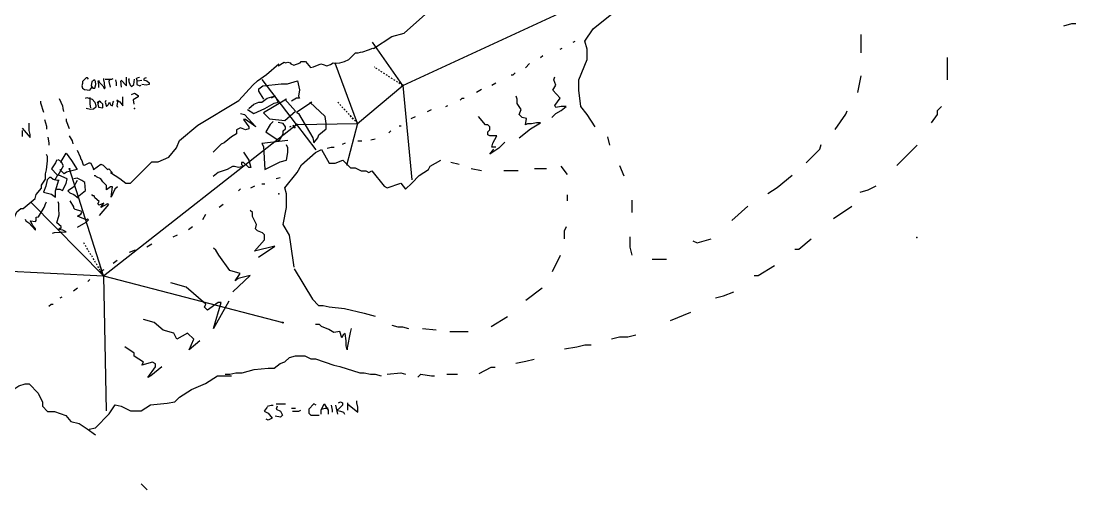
# Model space of a CAD drawing. Header units: millimetres. Extents: x -158 to 813, y -516 to 729.
# Drawn here: x 469.2 to 676.3, y -464 to -372 of the extents above; entities that cross this region are included whole.
import ezdxf

# ---------------------------------------------------------------- set-up
doc = ezdxf.new("R2010")
doc.units = ezdxf.units.MM
doc.linetypes.add('DASH', pattern=[0.6, 0.3, -0.3])

msp = doc.modelspace()

# ---------------------------------------------------------------- linework, layer by layer
at = {"layer": 'Shots', "color": 1}
for p, q in [((544.174, -384.632), (588.25, -364.262)), ((535.274, -392.102), (544.174, -384.632)), ((485.392, -421.968), (523.34, -392.27)), ((523.34, -392.27), (535.274, -392.102)), ((485.392, -421.968), (478.758, -401.002)), ((463.706, -420.922), (485.392, -421.968)), ((485.392, -421.968), (520.61, -431.168))]:
    msp.add_line(p, q, dxfattribs=at)
for centre in [(544.174, -384.632), (523.34, -392.27), (535.274, -392.102), (478.758, -401.002), (485.392, -421.968), (520.61, -431.168)]:
    msp.add_circle(centre, 0.1, dxfattribs=at)
at = {"layer": 'Sketch', "color": 0}
for points in [[(538.42, -377.4), (542.02, -375), (544.42, -374.4), (549.82, -369.6), (554.62, -369.6), (558.82, -366.6), (560.62, -364.8), (562.42, -364.8), (564.82, -363.6)], [(581.94, -392.74), (580.34, -390.34), (579.14, -388.74), (578.74, -385.54), (578.74, -383.54), (580.34, -379.54), (580.34, -377.54), (579.94, -375.94), (581.54, -373.54), (585.54, -370.34), (588.74, -368.34), (591.54, -367.94), (593.54, -365.54), (594.34, -365.54)], [(673.92, -372.9), (675.52, -372.5), (676.32, -372.5)], [(634.14, -378.24), (634.14, -374.64)], [(577.64, -376.14), (578.04, -375.94)], [(519.68, -380.76), (520.88, -380.04), (521.12, -380.16), (521.6, -380.04), (522.08, -380.16), (522.2, -380.4), (522.8, -380.64), (524, -380.16), (524.24, -379.92), (525.08, -379.92), (526.04, -381.12), (526.64, -381), (528.08, -380.4), (528.56, -380.52), (529.28, -380.76), (530, -380.52), (530.48, -380.16), (530.72, -380.28), (530.96, -380.16), (531.2, -380.28), (531.8, -380.16), (532.76, -379.92), (533.6, -379.56), (534.92, -378.24), (535.4, -378.24), (535.88, -378.12), (536.36, -378), (537.44, -377.64), (538.28, -377.28), (538.52, -377.4)], [(571.24, -379.14), (571.64, -378.74)], [(575.04, -377.54), (575.44, -377.34)], [(486.82, -401.7), (488.62, -402.9), (489.82, -403.8), (490.72, -403.8), (493.42, -401.1), (494.92, -399.6), (496.12, -399.6), (498.22, -398.7), (499.72, -396.9), (500.32, -395.4), (503.92, -392.4), (512.02, -387.6), (514.72, -384.6), (515.62, -383.7), (517.42, -382.5), (519.82, -380.4)], [(568.24, -381.14), (569.04, -380.34)], [(651.14, -383.54), (651.14, -379.14)], [(488.86, -383.62), (489.94, -384.7), (489.94, -383.02)], [(491.98, -383.14), (492.46, -383.02)], [(565.44, -382.54), (565.84, -382.54), (566.24, -382.14)], [(573.44, -390.94), (574.24, -390.14), (575.24, -389.54), (576.24, -388.74), (575.24, -388.74), (574.24, -388.94), (574.04, -388.54), (575.04, -387.14), (573.64, -385.54), (574.24, -384.54), (573.84, -383.54), (574.04, -382.94)], [(633.54, -386.04), (634.14, -382.74)], [(482.5, -383.38), (482.26, -383.14), (482.02, -383.14), (481.3, -383.86), (481.3, -384.22), (481.18, -384.7), (481.3, -385.18), (481.66, -385.42), (482.74, -385.54), (483.1, -385.06)], [(483.58, -383.62), (483.1, -383.86), (482.98, -384.7), (483.34, -385.18), (483.7, -385.18), (483.94, -384.46), (483.82, -383.86), (483.7, -383.62), (483.46, -383.62)], [(484.3, -383.74), (484.42, -384.46), (484.42, -385.06)], [(484.42, -383.62), (484.54, -383.98), (485.26, -384.7), (485.62, -385.3), (485.74, -384.94), (485.62, -384.46), (485.62, -384.1), (485.5, -383.5), (485.5, -383.26)], [(485.74, -383.38), (487.06, -383.38), (487.3, -383.26)], [(486.58, -383.5), (486.46, -383.86), (486.7, -384.94)], [(487.78, -383.5), (487.9, -384.1), (487.9, -384.7)], [(488.74, -383.74), (488.86, -384.94)], [(490.42, -383.26), (490.42, -383.86), (490.66, -384.58), (490.9, -384.82), (491.38, -384.46), (491.5, -383.38)], [(491.86, -383.14), (491.98, -383.62), (491.98, -384.46), (492.58, -384.7), (492.82, -384.58)], [(492.1, -383.74), (492.94, -383.62)], [(493.78, -383.14), (493.42, -383.26), (493.3, -383.5), (493.9, -383.74), (494.38, -384.1), (494.38, -384.46), (493.78, -384.58), (492.94, -384.46)], [(516.92, -387.32), (515.92, -385.72), (515.92, -385.32), (516.72, -384.72), (520.32, -384.32), (521.52, -384.32), (523.52, -383.72), (523.92, -385.52), (523.72, -386.72), (523.92, -387.12), (523.32, -387.12), (522.32, -387.72)], [(561.64, -384.54), (562.44, -384.14)], [(476.74, -387.22), (477.34, -388.66), (477.46, -389.14), (477.58, -389.74)], [(481.9, -387.1), (482.14, -386.98), (483.22, -387.34), (483.7, -387.94), (483.94, -388.54), (483.94, -388.9), (483.46, -389.26), (482.86, -389.38), (482.02, -389.14)], [(482.74, -386.98), (482.74, -388.3), (482.86, -389.02)], [(488.02, -387.46), (488.62, -387.82), (489.22, -388.66), (489.22, -386.86)], [(490.9, -386.38), (491.5, -386.14), (492.22, -386.62), (492.22, -386.86), (491.26, -387.46), (491.38, -388.3)], [(513.72, -389.32), (514.92, -390.12), (517.12, -389.12), (518.92, -388.12), (519.72, -387.92), (519.12, -386.72), (518.32, -387.12)], [(513.92, -389.12), (514.92, -388.32), (515.92, -387.92), (516.52, -387.92), (517.52, -387.12), (518.92, -386.72)], [(555.44, -387.54), (555.84, -387.14), (556.24, -387.14)], [(558.64, -385.94), (559.64, -385.34)], [(567.04, -394.94), (569.24, -393.14), (571.24, -391.94), (570.44, -391.94), (569.44, -392.14), (568.64, -392.14), (568.24, -392.34), (568.44, -391.14), (567.64, -390.94), (567.04, -390.34), (567.44, -389.34), (566.64, -388.14), (566.64, -387.34), (566.44, -386.74)], [(473.02, -387.7), (473.02, -388.06), (473.62, -389.86)], [(484.9, -387.94), (484.66, -387.7), (484.18, -388.06)], [(484.42, -387.82), (484.3, -388.3), (484.42, -388.9), (485.26, -389.02), (485.26, -388.3), (484.66, -387.7)], [(485.86, -387.58), (485.74, -387.94), (485.98, -388.78), (486.34, -388.42), (486.58, -387.94), (486.82, -388.42), (487.18, -388.66), (487.3, -387.94), (487.42, -387.7)], [(488.02, -387.46), (488.14, -387.94), (488.02, -388.54), (488.14, -388.9)], [(521.32, -387.3), (516.82, -390), (518.02, -391.2), (521.02, -391.5), (523.12, -389.7), (521.02, -387.3)], [(526.32, -387.92), (523.32, -389.92), (523.72, -390.12), (526.52, -394.92), (526.72, -395.92), (527.52, -394.92), (527.72, -394.32), (529.12, -393.12), (529.12, -392.12), (528.92, -390.72), (525.92, -387.92)], [(552.64, -388.74), (553.04, -388.54)], [(647.94, -391.94), (649.14, -390.34), (649.14, -389.54), (649.94, -388.74)], [(473.86, -391.3), (474.22, -392.62), (474.22, -393.22)], [(478.06, -391.18), (478.06, -391.54), (478.66, -393.1)], [(512.32, -390.12), (513.12, -390.32), (515.32, -392.72), (513.32, -391.32), (512.92, -391.32), (513.92, -392.72), (513.92, -393.12), (513.32, -393.32), (512.32, -392.92), (511.52, -393.32), (511.52, -394.12), (510.52, -394.72), (509.12, -395.92), (508.52, -396.12), (506.92, -397.72)], [(545.84, -391.14), (546.64, -390.74)], [(549.04, -389.74), (549.84, -389.34)], [(562.44, -396.74), (561.64, -396.74), (561.84, -395.94), (562.64, -394.54), (561.24, -394.54), (560.84, -394.34), (560.84, -393.74), (561.24, -393.34), (561.24, -392.74), (560.84, -392.34), (560.44, -392.34), (559.04, -390.74)], [(629.04, -393.24), (631.14, -390.24), (631.44, -389.64)], [(469.44, -393.04), (471.04, -394.84), (471.04, -394.24), (470.84, -393.44), (470.84, -392.04)], [(469.44, -393.44), (469.44, -394.64)], [(518.72, -391.72), (518.12, -392.32), (517.32, -393.72), (519.92, -395.52), (520.72, -394.12), (520.72, -393.52), (521.12, -393.12), (521.12, -392.72), (520.72, -392.12), (519.72, -391.92)], [(543.44, -392.54), (543.84, -392.54)], [(474.46, -394.78), (474.7, -395.86), (474.7, -396.34)], [(478.66, -394.54), (479.26, -395.5), (479.38, -396.1)], [(521.62, -395.4), (516.52, -396), (516.82, -396.6), (517.12, -401.1), (520.12, -399.6), (521.32, -399.3), (521.62, -397.8), (521.62, -396.9), (521.32, -396.3)], [(537.92, -395.32), (538.72, -395.12)], [(541.44, -393.94), (541.84, -393.54)], [(584.34, -394.74), (584.74, -396.34)], [(480.22, -397.3), (480.82, -398.62), (480.94, -399.1), (481.18, -399.34), (481.3, -399.82), (481.42, -400.18), (481.66, -400.3), (482.62, -399.82), (482.86, -399.82), (483.34, -400.66), (483.46, -401.14), (484.9, -400.06), (485.38, -400.3), (486.22, -401.14), (486.46, -401.02), (487.06, -401.62), (487.06, -401.86)], [(522.82, -420.3), (522.22, -415.8), (521.92, -414), (520.72, -411.9), (521.32, -408.6), (521.32, -405.9), (521.02, -404.7), (523.42, -401.7), (524.32, -400.2), (527.02, -397.8), (528.22, -397.2), (529.72, -399.9), (530.92, -399.9), (532.42, -399.3), (533.92, -400.8), (534.82, -400.8), (536.02, -401.4), (536.92, -401.4), (537.52, -401.7), (538.12, -401.4), (540.52, -404.4), (541.12, -404.7), (543.82, -403.8), (544.72, -405), (545.92, -403.8), (547.42, -402.3), (549.22, -401.1), (549.52, -400.5), (551.62, -399.3)], [(529.32, -396.92), (530.12, -396.72), (530.72, -396.72)], [(532.32, -396.12), (532.92, -395.92)], [(535.32, -395.52), (536.12, -395.52)], [(564.24, -395.74), (563.04, -396.94), (561.24, -398.14), (562.04, -397.14)], [(623.34, -399.84), (626.04, -397.14), (626.34, -396.24)], [(641.14, -400.34), (645.14, -396.34)], [(462.82, -415), (465.42, -413.4), (466.22, -413.2), (467.62, -411.6), (467.82, -410.8), (468.42, -409.4), (469.22, -408.8), (469.62, -408.8), (472.02, -406.8), (472.22, -406), (473.22, -404.8), (473.22, -404.2), (474.02, -403), (474.02, -402), (474.22, -401.2), (474.42, -399.4), (474.42, -398.6), (474.22, -398.2)], [(476.26, -399.22), (476.02, -399.82), (475.18, -401.02), (476.26, -402.1), (476.5, -402.22), (477.58, -400.42), (477.1, -399.58), (476.5, -399.22)], [(477.1, -399.82), (477.1, -399.58), (478.06, -397.9), (479.14, -399.34), (480.22, -401.14), (478.18, -401.62), (477.7, -401.98), (476.86, -401.14)], [(512.92, -397.72), (513.92, -399.32), (514.32, -400.72), (513.92, -400.72), (512.92, -399.72), (512.52, -399.72), (512.52, -400.12), (512.92, -400.52), (511.92, -400.72), (511.12, -400.52), (510.72, -400.52), (509.72, -401.12), (507.92, -401.72), (506.92, -402.52)], [(553.62, -399.7), (555.22, -400.1)], [(557.62, -400.9), (559.62, -401.3)], [(564.02, -401.3), (566.82, -401.3)], [(570.02, -400.9), (572.42, -400.9)], [(575.22, -400.5), (576.42, -402.1)], [(586.74, -400.34), (587.54, -402.34)], [(476.74, -403.3), (476.38, -403.3), (475.54, -403.06), (475.06, -402.7), (474.82, -402.7), (474.34, -403.18), (474.1, -404.38), (473.62, -405.58), (475.18, -405.94), (476.02, -406.54), (476.02, -405.34), (476.62, -403.18)], [(476.26, -404.98), (476.86, -404.98), (477.34, -405.22), (478.06, -403.9), (478.3, -402.94), (476.62, -402.22), (476.38, -402.22), (475.78, -403.3)], [(480.22, -403.3), (479.5, -404.62), (478.42, -405.34), (478.78, -405.7), (479.62, -406.06), (480.46, -406.66), (480.58, -406.3), (481.9, -405.22), (481.78, -403.66), (481.18, -403.3), (480.22, -402.82), (479.62, -402.94)], [(488.14, -404.5), (487.66, -404.98), (486.94, -406.54), (487.18, -404.5), (486.82, -404.5), (485.98, -405.1), (485.98, -404.26), (485.26, -403.54), (484.9, -402.94), (484.06, -402.58), (483.82, -402.34), (483.58, -402.34)], [(519.32, -402.92), (520.12, -402.72)], [(615.84, -405.84), (617.64, -404.64), (620.64, -402.24)], [(511.92, -405.32), (512.32, -404.92)], [(514.32, -404.72), (515.12, -404.32)], [(516.52, -403.92), (517.12, -403.92)], [(633.94, -405.54), (635.54, -405.14), (637.14, -404.34)], [(470.02, -410.86), (470.14, -411.22), (470.74, -411.58), (472.06, -413.02), (472.06, -412.78), (471.46, -412.06), (471.1, -411.22), (472.06, -411.34), (472.18, -411.1), (472.18, -410.5), (472.66, -410.38), (473.74, -408.58), (474.1, -407.74), (474.22, -407.5)], [(475.42, -413.62), (475.78, -413.5), (478.06, -413.38), (477.46, -413.02), (476.62, -412.9), (476.86, -412.66), (477.1, -412.66), (477.1, -412.3), (476.26, -411.58), (476.38, -411.1), (476.74, -410.02), (476.62, -408.82), (476.62, -407.86), (476.5, -407.5)], [(480.34, -412.42), (482.02, -411.46), (482.5, -410.98), (482.26, -410.86), (482.02, -410.98), (480.34, -410.26), (480.94, -409.9), (481.18, -409.54), (481.06, -409.3), (479.86, -408.94), (479.62, -408.7), (479.62, -408.46), (478.9, -407.26)], [(484.66, -410.14), (486.46, -407.98), (486.22, -407.86), (484.9, -408.58), (485.5, -407.74), (484.54, -408.1), (484.3, -407.86), (484.54, -407.38), (483.7, -406.66), (483.58, -406.3), (483.34, -406.3), (483.1, -406.06)], [(508.12, -408.52), (508.92, -407.92)], [(576.42, -406.1), (576.42, -407.3)], [(589.14, -407.14), (589.14, -409.54)], [(504.92, -410.92), (505.52, -409.92)], [(515.84, -418.34), (519.04, -416.14), (515.04, -417.14), (517.04, -414.94), (517.04, -413.94), (516.64, -413.54), (515.64, -413.14), (515.24, -412.74), (515.44, -411.94), (514.64, -410.34), (514.64, -409.54), (514.24, -409.14)], [(608.74, -411.14), (611.94, -408.34)], [(628.74, -410.74), (632.34, -408.34)], [(499.12, -414.32), (499.92, -413.92)], [(502.12, -412.92), (502.92, -412.32)], [(575.94, -414.74), (575.94, -413.14), (576.34, -412.34)], [(493.92, -416.32), (494.92, -415.72)], [(588.74, -414.34), (588.74, -416.34), (589.14, -417.94)], [(601.14, -415.14), (601.94, -415.54), (604.74, -414.74)], [(621.14, -416.74), (621.94, -416.74), (624.34, -414.74)], [(490.52, -417.32), (491.72, -416.92)], [(510.84, -425.14), (514.24, -421.94), (511.84, -422.54), (511.24, -422.94), (512.24, -421.54), (510.24, -420.94), (508.04, -417.94), (507.44, -416.94), (507.04, -416.54)], [(573.54, -421.14), (575.14, -417.94)], [(487.32, -419.52), (488.12, -418.92)], [(593.14, -418.74), (595.94, -418.74)], [(613.14, -421.94), (613.94, -421.94), (617.14, -419.94)], [(484.72, -421.12), (485.52, -420.72)], [(522.82, -420.6), (526.42, -426.6), (527.62, -427.8), (528.52, -427.8), (529.72, -428.1), (532.72, -428.4), (536.62, -429.3), (538.72, -429.9)], [(479.52, -424.92), (480.32, -424.32)], [(482.32, -423.12), (482.72, -422.72)], [(510.04, -426.94), (507.04, -432.34), (508.54, -427.24), (507.94, -427.24), (505.84, -428.74), (505.24, -428.14), (505.54, -427.54), (501.64, -424.24), (498.64, -423.34)], [(568.34, -426.74), (571.54, -424.34)], [(476.92, -426.32), (477.32, -426.12)], [(605.54, -426.34), (607.14, -425.94), (609.14, -425.14)], [(474.72, -427.92), (475.12, -427.52), (475.52, -427.52)], [(504.34, -434.74), (502.24, -436.54), (503.14, -434.44), (501.94, -433.24), (499.84, -434.44), (499.24, -433.24), (497.14, -432.64), (495.34, -431.14), (493.24, -430.54)], [(561.54, -431.94), (564.74, -429.94)], [(596.74, -430.74), (600.74, -429.14)], [(534.04, -432.34), (533.84, -433.14), (533.24, -436.14), (533.24, -436.54), (533.04, -435.74), (533.04, -434.74), (532.84, -433.34), (532.44, -433.54), (532.24, -434.14), (531.84, -432.94), (530.64, -433.14), (529.64, -432.54), (528.24, -431.94), (527.84, -431.54), (527.04, -431.54)], [(542.02, -431.7), (543.22, -432), (544.12, -432), (545.32, -432.3)], [(548.02, -432.3), (550.72, -432.6)], [(553.42, -432.9), (557.02, -432.9)], [(585.14, -434.34), (586.74, -433.94), (588.34, -433.94), (589.94, -433.54)], [(496.84, -439.84), (494.74, -441.64), (494.14, -441.94), (495.64, -439.84), (495.64, -439.24), (495.04, -438.94), (492.94, -439.54), (493.24, -438.94), (491.44, -437.74), (491.44, -437.14), (489.64, -435.94)], [(575.94, -436.34), (578.34, -435.94), (579.94, -435.54), (581.14, -435.54)], [(509.32, -441.3), (510.22, -441.3), (511.42, -441), (512.62, -441), (515.02, -440.4), (517.72, -440.1), (518.92, -440.1), (520.12, -439.2), (521.02, -438.9), (521.92, -438), (523.12, -437.7), (524.92, -437.7), (526.12, -438.3), (527.02, -438.3), (530.62, -439.5), (531.82, -439.8), (535.72, -441), (536.62, -441), (537.82, -441.3), (538.72, -441.3), (539.92, -441.6)], [(566.34, -439.14), (568.34, -438.74), (569.94, -438.34)], [(541.12, -441.3), (543.82, -441), (544.72, -441.3)], [(559.14, -441.14), (561.54, -439.94), (562.34, -439.94)], [(482.62, -452.1), (483.82, -451.8), (486.52, -449.1), (487.72, -447.3), (488.92, -447.6), (490.72, -448.5), (492.82, -448.5), (494.62, -447.3), (497.92, -447), (499.42, -446.7), (500.32, -445.8), (502.72, -444.3), (505.42, -443.1), (507.82, -441.6), (510.52, -441.6)], [(547.12, -441.9), (547.72, -441.3), (549.82, -441.6), (550.42, -441.6)], [(552.82, -441.3), (554.92, -441.3)], [(467.42, -444.2), (467.82, -444.2), (468.82, -443.6), (470.02, -443.2), (470.82, -443.2), (472.62, -445), (473.42, -446.8), (473.42, -447.6), (474.42, -448.6), (475.82, -448.6), (478.02, -449.4), (479.02, -450.6), (480.62, -451), (482.22, -452), (483.82, -453.2)], [(519.34, -447.14), (521.14, -447.14)], [(527.14, -447.34), (526.74, -447.14), (525.74, -448.14), (525.74, -448.94), (526.14, -449.34), (527.74, -449.34)], [(528.14, -449.14), (528.14, -448.34), (528.74, -447.14), (529.54, -448.34), (529.54, -449.14)], [(531.54, -446.94), (531.94, -446.74), (532.34, -446.94), (532.34, -447.34), (531.54, -448.14), (531.14, -448.34), (531.94, -448.54), (532.54, -448.74), (532.74, -449.14)], [(533.34, -447.14), (535.34, -448.74), (535.34, -447.74), (535.14, -446.94), (535.14, -446.54)], [(533.34, -446.94), (533.34, -448.34)], [(517.54, -447.74), (516.94, -448.54), (517.74, -448.94), (518.54, -449.94), (517.74, -450.34), (517.34, -450.14)], [(517.54, -447.54), (518.34, -447.34), (518.74, -447.34)], [(519.54, -447.54), (519.34, -448.14), (520.14, -448.54), (520.54, -449.34), (520.14, -449.74), (519.14, -449.54)], [(522.34, -447.94), (523.14, -447.94)], [(522.54, -448.54), (523.74, -448.54), (524.14, -448.34)], [(528.14, -448.14), (528.94, -447.94), (529.54, -447.94)], [(530.14, -447.34), (530.34, -448.34), (530.34, -448.74)], [(530.94, -447.34), (531.34, -449.14)], [(492.82, -462.8), (494.02, -464)]]:
    msp.add_lwpolyline(points, dxfattribs=at)
for p in [(490.42, -383.5), (491.5, -389.14), (519.82, -405.9), (645.12, -414.5)]:
    msp.add_point(p, dxfattribs=at)
at = {"layer": 'XSect', "color": 1}
for p, q in [((544.174, -384.632), (538.216, -376.13)), ((535.274, -392.102), (530.876, -380.26)), ((523.34, -392.27), (516.554, -383.434)), ((544.174, -384.632), (545.982, -403.154)), ((523.34, -392.27), (527.12, -397.272)), ((535.274, -392.102), (533.128, -400.348)), ((485.392, -421.968), (471.216, -407.63)), ((485.392, -421.968), (485.958, -448.484))]:
    msp.add_line(p, q, dxfattribs=at)
at = {"layer": 'XSect', "color": 1, "linetype": 'DASH'}
for p, q in [((544.174, -384.632), (538.56, -381.014)), ((544.174, -384.632), (543.872, -384.576)), ((535.274, -392.102), (531.424, -387.924)), ((535.274, -392.102), (533.59, -390.206)), ((523.34, -392.27), (521.88, -392.854)), ((523.34, -392.27), (522.88, -393.018)), ((485.392, -421.968), (481.508, -415.418)), ((485.392, -421.968), (484.762, -420.174))]:
    msp.add_line(p, q, dxfattribs=at)

doc.saveas('drawing.dxf')
